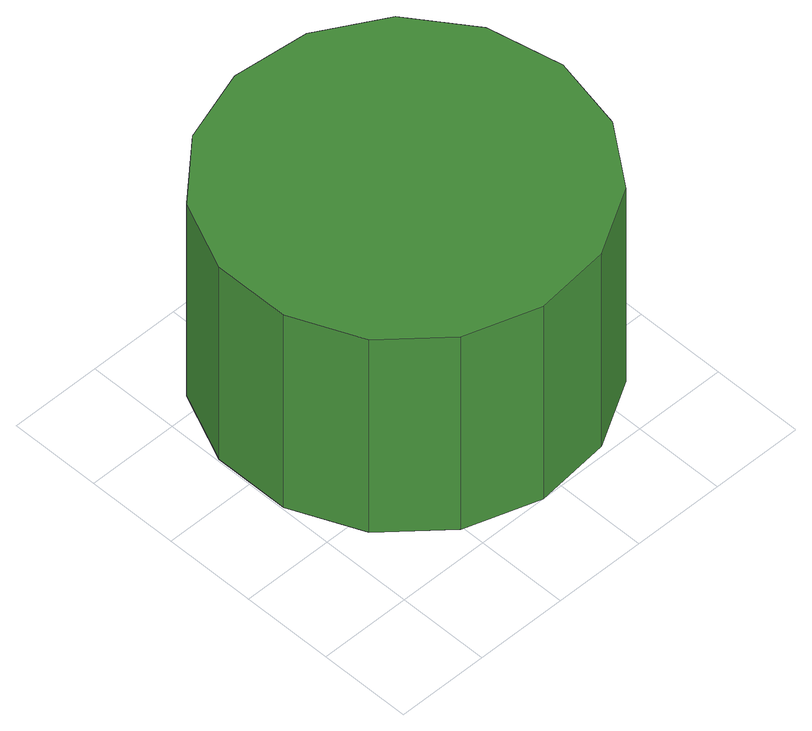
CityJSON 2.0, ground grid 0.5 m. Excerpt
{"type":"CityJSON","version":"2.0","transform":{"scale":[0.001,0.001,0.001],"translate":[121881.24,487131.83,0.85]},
"CityObjects":{
"tree1":{"type":"SolitaryVegetationObject","attributes":{"function":"something"},"geometry":[{"type":"MultiSurface","lod":"1","boundaries":[[[0,1,2,3,4,5,6,7,8,9,10,11,12,13,14]],[[15,16,17,18,19,20,21,22,23,24,25,26,27,28,29]],[[0,29,28,1]],[[1,28,27,2]],[[2,27,26,3]],[[3,26,25,4]],[[4,25,24,5]],[[5,24,23,6]],[[6,23,22,7]],[[7,22,21,8]],[[8,21,20,9]],[[9,20,19,10]],[[10,19,18,11]],[[11,18,17,12]],[[12,17,16,13]],[[13,16,15,14]],[[14,15,29,0]]]}]}
},
"vertices":[
[1994,1000,1296],[1907,1408,1296],[1662,1745,1296],[1301,1954,1296],[886,1997,1296],[489,1868,1296],[179,1589,1296],[10,1208,1296],[10,791,1296],[179,410,1296],[489,131,1296],[886,2,1296],[1301,46,1296],[1662,254,1296],[1907,592,1296],[1907,592,6],[1662,254,6],[1301,46,6],[886,2,6],[489,131,6],[179,410,6],[10,791,6],[10,1208,6],[179,1589,6],[489,1868,6],[886,1997,6],[1301,1954,6],[1662,1745,6],[1907,1408,6],[1994,1000,6]
]}
